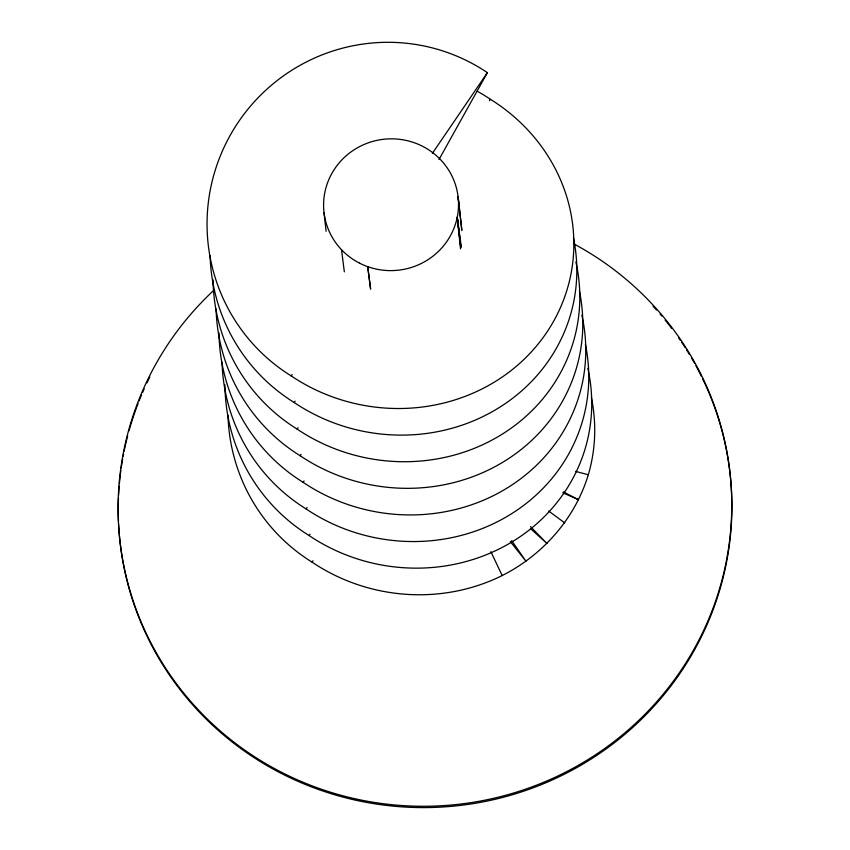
<?xml version="1.0" encoding="UTF-8"?>
<svg xmlns="http://www.w3.org/2000/svg" width="850" height="850" viewBox="0 0 850 850"><rect width="100%" height="100%" fill="white"/><g stroke="black" fill="none" stroke-linecap="round" stroke-linejoin="round"><path stroke-width="1.27" d="M591.345 397.502A180.625 168.576 11.3 0 1 588.306 474.746C575.067 518.521 542.852 555.039 502.201 575.546A180.625 168.576 11.3 0 1 312.078 562.148A180.625 178.84 -57.6 0 1 228.002 415.374M438.961 159.566L487.39 72.664A180.625 178.84 -57.6 0 0 236.268 125.237A180.625 178.84 -57.6 0 0 291.178 375.902A180.625 168.576 11.3 0 0 543.798 336.632A180.625 168.576 11.3 0 0 490.376 99.269A180.625 178.84 -57.6 0 0 477.147 91.162M432.406 153.308L487.39 72.664M291.178 375.902L292.124 374.51M489.43 100.661L490.376 99.269M210.099 255.733A180.625 178.84 -57.6 0 0 294.164 402.507L295.109 401.126M213.031 279.735A180.625 178.84 -57.6 0 0 297.149 429.112L298.095 427.731M216.07 308.943A180.625 178.84 -57.6 0 0 300.135 455.717L301.081 454.336M218.992 332.945A180.625 178.84 -57.6 0 0 303.121 482.322L304.066 480.941M222.041 362.164A180.625 178.84 -57.6 0 0 306.106 508.938L307.052 507.546M224.952 384.859A180.625 178.84 -57.6 0 0 309.092 535.543L310.038 534.151M312.078 562.148L313.023 560.756M575.556 471.399L588.306 474.746M562.785 492.798L578.574 499.747L563.359 491.895M548.739 511.084L564.687 522.878M530.432 528.551L547.028 543.554L530.517 526.596M510.287 541.556L526.012 561.266L511.658 540.611M490.864 551.661L502.201 575.546M461.168 245.937L457.247 217.239L460.519 248.923M370.642 288.926L367.699 266.666L370.558 288.894M341.509 249.719L344.346 271.841M460.881 247.339L457.247 217.239L460.817 247.616M461.773 229.585L458.076 196.626L461.869 230.679M324.041 212.819L326.113 231.274M587.817 368.39A180.625 168.576 11.3 0 1 511.434 542.247A180.625 168.576 11.3 0 1 309.092 535.543M585.384 344.293A180.625 168.576 11.3 0 1 507.322 516.322A180.625 168.576 11.3 0 1 306.106 508.938M581.846 315.169A180.625 168.576 11.3 0 1 505.463 489.037A180.625 168.576 11.3 0 1 303.121 482.322M575.886 261.959A180.625 168.576 11.3 0 1 499.502 435.827A180.625 168.576 11.3 0 1 297.149 429.112M579.413 291.082A180.625 168.576 11.3 0 1 501.351 463.101A180.625 168.576 11.3 0 1 300.135 455.717M573.442 237.873A180.625 168.576 11.3 0 1 495.38 409.891A180.625 168.576 11.3 0 1 294.164 402.507M711.971 400.212A306.924 299.54 -6.4 0 1 487.645 800.966A306.924 299.54 -6.4 0 1 118.596 524.046M118.479 521.433A306.924 299.54 -6.4 0 1 118.469 497.909M118.586 495.295A306.924 299.54 -6.4 0 1 119.181 486.158M119.393 483.554A306.924 299.54 -6.4 0 1 120.849 470.549M121.21 467.957A306.924 299.54 -6.4 0 1 122.655 458.904M123.123 456.322A306.924 299.54 -6.4 0 1 123.611 453.751M124.121 451.191A306.924 299.54 -6.4 0 1 127.659 435.869M129.019 430.801A306.924 299.54 -6.4 0 1 136.255 408.329M136.712 407.097A306.924 299.54 -6.4 0 1 138.104 403.41M139.071 400.966A306.924 299.54 -6.4 0 1 141.557 394.878M142.598 392.466A306.924 299.54 -6.4 0 1 144.192 388.854M146.944 382.893A306.924 299.54 -6.4 0 1 149.844 376.975M653.034 306.202A306.924 299.54 -6.4 0 1 656.582 310.101M660.067 314.064A306.924 299.54 -6.4 0 1 661.778 316.062M665.146 320.11A306.924 299.54 -6.4 0 1 671.67 328.366M678.651 337.928A306.924 299.54 -6.4 0 1 680.149 340.085M681.626 342.252A306.924 299.54 -6.4 0 1 685.238 347.735M686.651 349.956A306.924 299.54 -6.4 0 1 689.403 354.429M691.422 357.808A306.924 299.54 -6.4 0 1 694.684 363.492M695.948 365.787A306.924 299.54 -6.4 0 1 701.399 376.252M702.557 378.611A306.924 299.54 -6.4 0 1 711.503 399.001M573.601 243.748A306.924 299.54 -6.4 0 1 676.834 676.377A306.924 299.54 -6.4 0 1 225.048 735.016A306.924 299.54 -6.4 0 1 213.648 290.466M359.635 263.202A67.501 65.875 -6.4 0 0 458.49 201.79A67.501 65.875 -6.4 0 0 355.056 149.186A67.501 65.875 -6.4 0 0 359.635 263.202"/></g></svg>
